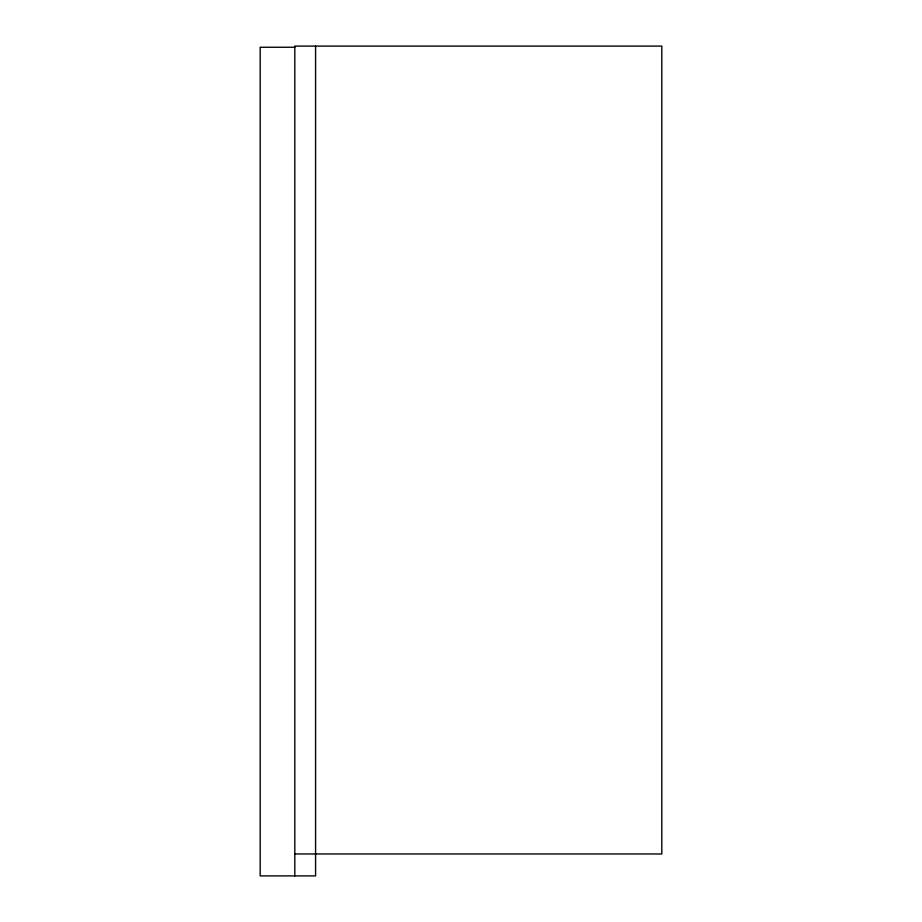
<?xml version="1.0" encoding="UTF-8"?>
<svg xmlns="http://www.w3.org/2000/svg" width="922" height="922" viewBox="0 0 922 922"><rect width="100%" height="100%" fill="white"/><g stroke="black" fill="none" stroke-linecap="round" stroke-linejoin="round"><path stroke-width="1.38" d="M294.81 47.253L260.188 47.253L260.188 875.9L315.578 875.9L315.578 46.1M294.81 853.968L661.812 853.968L661.812 46.1L294.81 46.1L294.81 875.9"/></g></svg>
